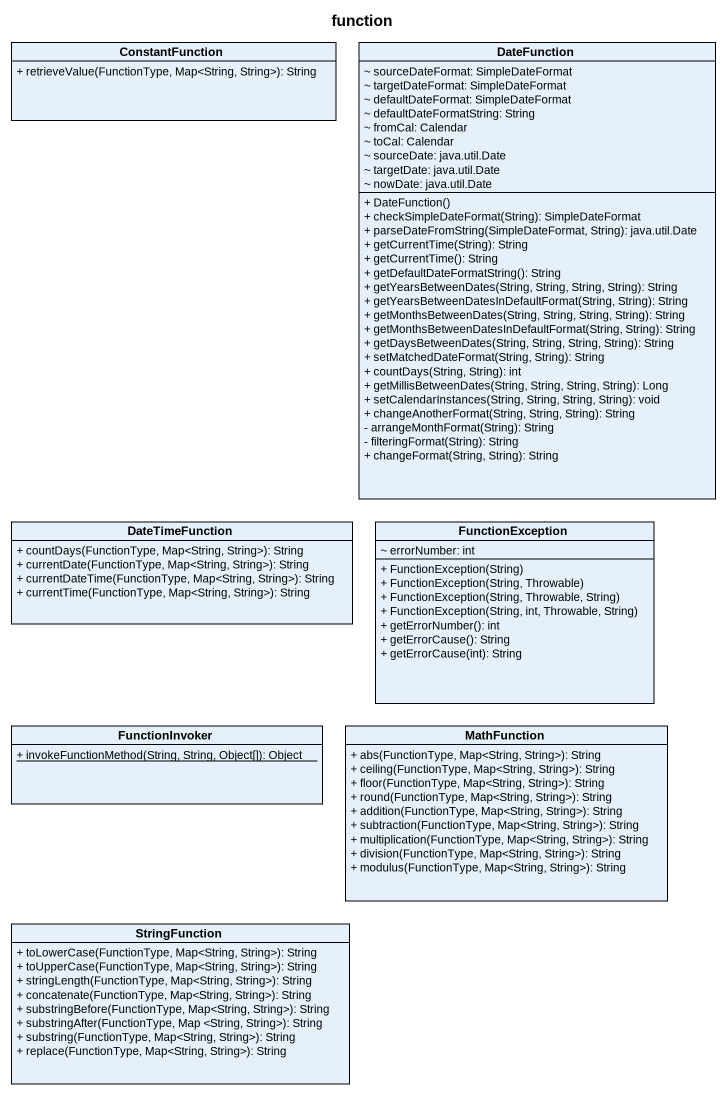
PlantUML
@startuml
title function
hide circle
hide empty members
skinparam classAttributeIconSize 0
class ConstantFunction {
  + retrieveValue(FunctionType, Map<String, String>): String
}
class DateFunction {
  ~ sourceDateFormat: SimpleDateFormat
  ~ targetDateFormat: SimpleDateFormat
  ~ defaultDateFormat: SimpleDateFormat
  ~ defaultDateFormatString: String
  ~ fromCal: Calendar
  ~ toCal: Calendar
  ~ sourceDate: java.util.Date
  ~ targetDate: java.util.Date
  ~ nowDate: java.util.Date
  + DateFunction()
  + checkSimpleDateFormat(String): SimpleDateFormat
  + parseDateFromString(SimpleDateFormat, String): java.util.Date
  + getCurrentTime(String): String
  + getCurrentTime(): String
  + getDefaultDateFormatString(): String
  + getYearsBetweenDates(String, String, String, String): String
  + getYearsBetweenDatesInDefaultFormat(String, String): String
  + getMonthsBetweenDates(String, String, String, String): String
  + getMonthsBetweenDatesInDefaultFormat(String, String): String
  + getDaysBetweenDates(String, String, String, String): String
  + setMatchedDateFormat(String, String): String
  + countDays(String, String): int
  + getMillisBetweenDates(String, String, String, String): Long
  + setCalendarInstances(String, String, String, String): void
  + changeAnotherFormat(String, String, String): String
  - arrangeMonthFormat(String): String
  - filteringFormat(String): String
  + changeFormat(String, String): String
}
class DateTimeFunction {
  + countDays(FunctionType, Map<String, String>): String
  + currentDate(FunctionType, Map<String, String>): String
  + currentDateTime(FunctionType, Map<String, String>): String
  + currentTime(FunctionType, Map<String, String>): String
}
class FunctionException {
  ~ errorNumber: int
  + FunctionException(String)
  + FunctionException(String, Throwable)
  + FunctionException(String, Throwable, String)
  + FunctionException(String, int, Throwable, String)
  + getErrorNumber(): int
  + getErrorCause(): String
  + getErrorCause(int): String
}
class FunctionInvoker {
  {static} + invokeFunctionMethod(String, String, Object[]): Object
}
class MathFunction {
  + abs(FunctionType, Map<String, String>): String
  + ceiling(FunctionType, Map<String, String>): String
  + floor(FunctionType, Map<String, String>): String
  + round(FunctionType, Map<String, String>): String
  + addition(FunctionType, Map<String, String>): String
  + subtraction(FunctionType, Map<String, String>): String
  + multiplication(FunctionType, Map<String, String>): String
  + division(FunctionType, Map<String, String>): String
  + modulus(FunctionType, Map<String, String>): String
}
class StringFunction {
  + toLowerCase(FunctionType, Map<String, String>): String
  + toUpperCase(FunctionType, Map<String, String>): String
  + stringLength(FunctionType, Map<String, String>): String
  + concatenate(FunctionType, Map<String, String>): String
  + substringBefore(FunctionType, Map<String, String>): String
  + substringAfter(FunctionType, Map <String, String>): String
  + substring(FunctionType, Map<String, String>): String
  + replace(FunctionType, Map<String, String>): String
}
@enduml
